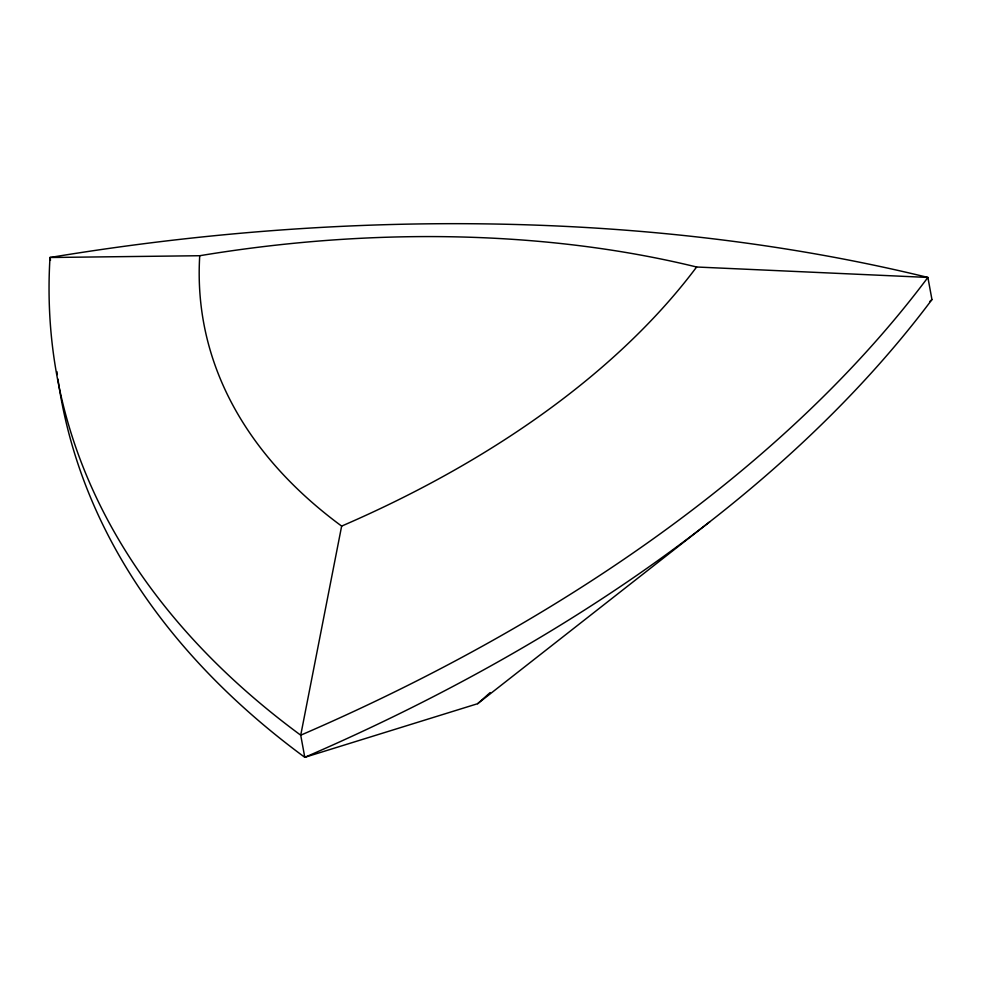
<?xml version="1.0" encoding="UTF-8"?>
<svg xmlns="http://www.w3.org/2000/svg" width="981" height="981" viewBox="0 0 981 981"><rect width="100%" height="100%" fill="white"/><g stroke="black" fill="none" stroke-linecap="round" stroke-linejoin="round"><path stroke-width="1.47" d="M50.509 260.272L50.006 257.5L199.732 255.722A829.448 474.571 -10.4 0 0 341.646 526.098L300.726 735.186L304.784 757.32L477.649 703.696L709.839 521.733M477.649 703.696L490.144 692.586M929.681 301.596L931.95 299.573L927.891 277.439L696.62 267.004A829.448 474.571 -10.4 0 0 199.732 255.722M57.928 379.095A1465.43 838.436 -10.4 0 0 304.784 757.32A1465.43 838.436 -10.4 0 0 931.95 299.573M57.315 374.619A1465.43 838.436 -10.4 0 1 56.923 371.627M696.62 267.004A829.448 474.571 -10.4 0 1 341.646 526.098M50.006 257.5A1465.43 838.436 -10.4 0 0 300.726 735.186A1465.43 838.436 -10.4 0 0 927.891 277.439A1465.43 838.436 -10.4 0 0 50.006 257.5"/></g></svg>
